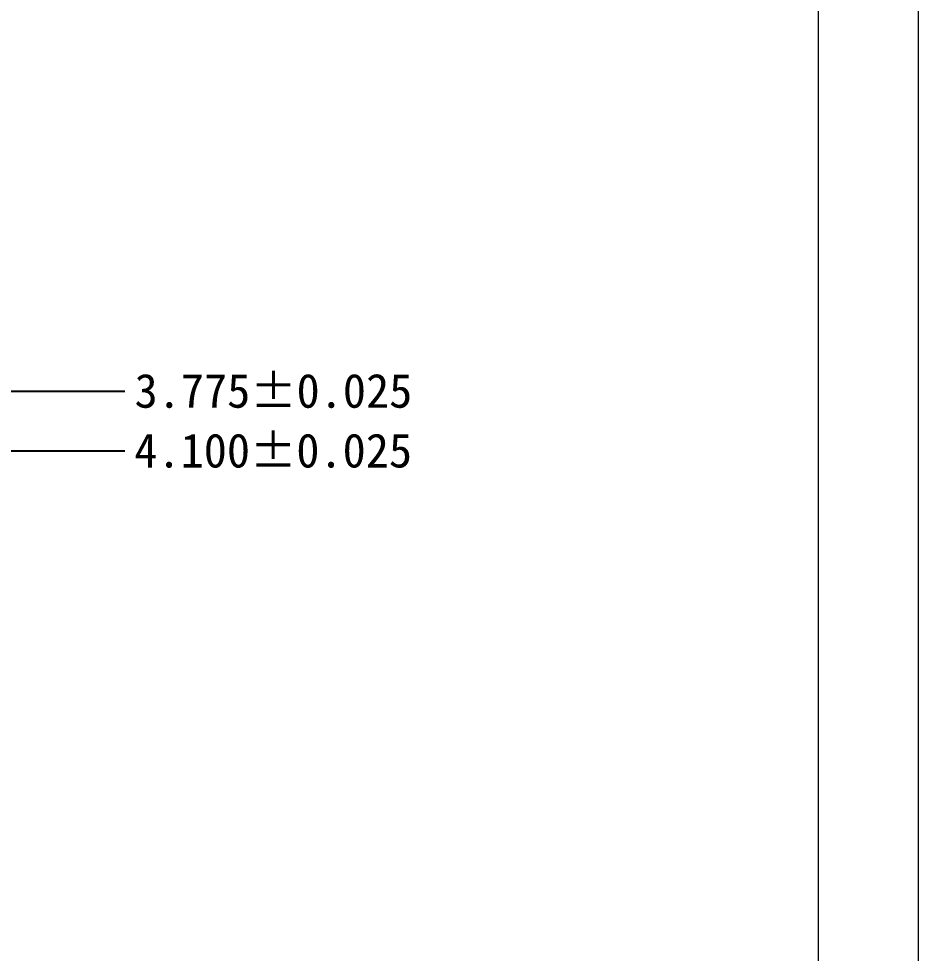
# Model space of a CAD drawing. Header units: millimetres. Extents: x 4471 to 10624, y 832 to 10725.
# Drawn here: x 4721.13 to 4726.02, y 1751.29 to 1756.37 of the extents above; entities that cross this region are included whole.
import ezdxf

# ---------------------------------------------------------------- set-up
doc = ezdxf.new("R2010")
doc.units = ezdxf.units.MM
doc.layers.add('DIM', color=4, linetype='Continuous', lineweight=18)
doc.layers.add('图层1实体', color=7, linetype='Continuous')
doc.styles.get("Standard").update_dxf_attribs({"font": 'SimSun.ttf'})
doc.dimstyles.new('ISO-25', dxfattribs={"dimtxt": 0.1, "dimasz": 0.08, "dimexe": 0.015, "dimexo": 0.015, "dimgap": 0.02, "dimtad": 0, "dimzin": 1, "dimdsep": 46, "dimtxsty": 'Standard', "dimcen": 0.1, "dimadec": 0, "dimazin": 0, "dimtfac": 1, "dimtmove": 0, "dimatfit": 3, "dimfxl": 1, "dimarcsym": 0})

# ---------------------------------------------------------------- blocks, each defined once
blk = doc.blocks.new('*D18')
at = {"layer": 'Defpoints', "color": 0, "transparency": 16777216}
for p in [(4718.9205, 1758.122), (4719.9455, 1754.347), (4721.7059, 1754.347)]:
    blk.add_point(p, dxfattribs=at)
at = {"layer": 'DIM', "color": 0, "lineweight": -2, "transparency": 16777216}
blk.add_line((4719.9655, 1754.347), (4721.7059, 1754.347), dxfattribs=at)
at = {"layer": 'DIM', "color": 0, "lineweight": 9, "transparency": 16777216, "insert": (4722.5137, 1754.347), "char_height": 0.185, "attachment_point": 5}
blk.add_mtext('3.775%%p0.025', dxfattribs=at)
blk = doc.blocks.new('*D20')
at = {"layer": 'Defpoints', "color": 0, "transparency": 16777216}
for p in [(4718.9205, 1758.122, -0.2037), (4719.6705, 1754.022, -0.2037), (4721.7059, 1754.022, -0.2037)]:
    blk.add_point(p, dxfattribs=at)
at = {"layer": 'DIM', "color": 0, "lineweight": -2, "transparency": 16777216}
blk.add_line((4719.6905, 1754.022), (4721.7059, 1754.022), dxfattribs=at)
at = {"layer": 'DIM', "color": 0, "lineweight": 9, "transparency": 16777216, "insert": (4722.5124, 1754.022), "char_height": 0.185, "attachment_point": 5}
blk.add_mtext('4.100±0.025', dxfattribs=at)

msp = doc.modelspace()

# ---------------------------------------------------------------- linework, layer by layer
at = {"layer": '图层1实体', "color": 7, "lineweight": 9, "elevation": 0.1033}
for points in [[(4709.6851, 1765.1004), (4726.0205, 1765.1004), (4726.0205, 1742.4165), (4709.6851, 1742.4165)], [(4711.6373, 1764.6405), (4725.4767, 1764.6405), (4725.4767, 1742.8736), (4711.6373, 1742.8736)]]:
    msp.add_lwpolyline(points, close=True, dxfattribs=at)

# ---------------------------------------------------------------- dimensions: what is measured, and where the dimension line sits
at = {"layer": 'DIM', "lineweight": 9}
for feature_location, offset, override, picture, middle in [((4719.9455, 1754.347, -0.2014), (1.7604, 0), {"dimtxt": 0.185, "dimasz": 0.15, "dimexo": 0.02, "dimgap": 0.03, "dimdec": 3, "dimzin": 0, "dimtol": 1, "dimlim": 0, "dimtp": 0.025, "dimtm": 0.025, "dimtdec": 3}, '*D18', (4722.5137, 1754.347, 0.0024)), ((4719.6705, 1754.022, -0.2014), (2.0354, 0), {"dimtxt": 0.185, "dimasz": 0.15, "dimexo": 0.02, "dimgap": 0.03, "dimdec": 3, "dimzin": 0, "dimtol": 1, "dimtp": 0.025, "dimtm": 0.025, "dimtdec": 3}, '*D20', (4722.5124, 1754.022, 0.0024))]:
    dim = msp.add_ordinate_dim(feature_location=feature_location, offset=offset, dtype=0, origin=(4718.9205, 1758.122, -0.2014), dimstyle='ISO-25', override=override, dxfattribs=at)
    dim.commit()
    dim.dimension.update_dxf_attribs({"geometry": picture, "text_midpoint": middle})

doc.saveas('drawing.dxf')
